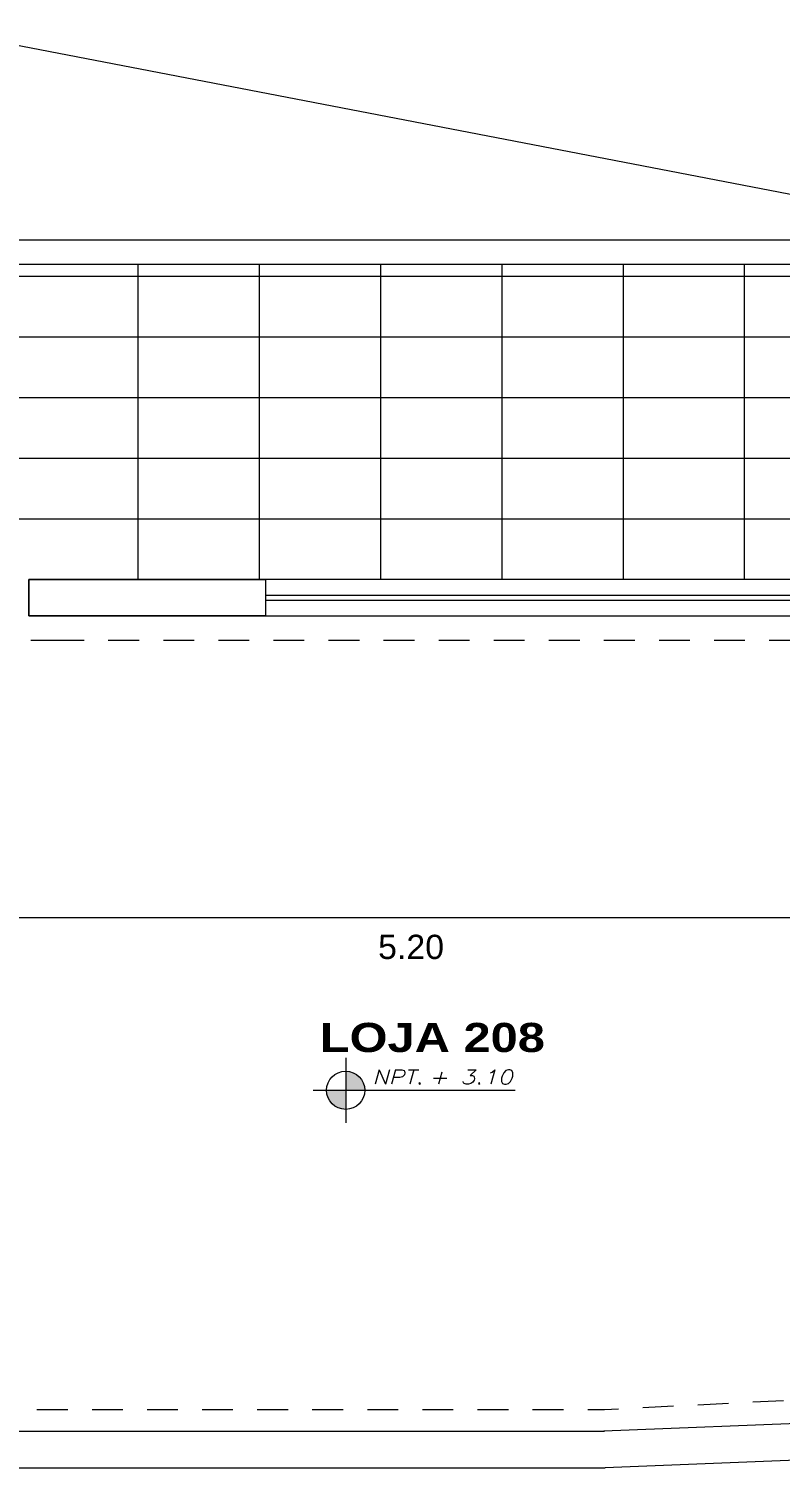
# Model space of a CAD drawing. Header units: millimetres. Extents: x 2178 to 2304, y 1220 to 1359.
# Drawn here: x 2207.12 to 2210.22, y 1284.32 to 1290.29 of the extents above; entities that cross this region are included whole.
import ezdxf
from ezdxf.enums import TextEntityAlignment as Align

# ---------------------------------------------------------------- set-up
doc = ezdxf.new("R2010")
doc.units = ezdxf.units.MM
doc.linetypes.add('HIDDEN', pattern=[9.524999999999999, 6.35, -3.175])
doc.layers.get('0').update_dxf_attribs({"lineweight": 0})
for name, color, linetype, lineweight in [('COTAS', 40, 'Continuous', 20), ('pisos....', 8, 'Continuous', 5), ('PLUMA 2', 94, 'Continuous', 15), ('PLUMA 7', 10, 'Continuous', 0), ('PROY', 13, 'HIDDEN', 13), ('TEXTO', 5, 'Continuous', 18)]:
    doc.layers.add(name, color=color, linetype=linetype, lineweight=lineweight)
doc.styles.add('ARIAL', font='arial.ttf')
doc.styles.add('ARIAL-N', font='arialbd.ttf')
doc.styles.add('SIMPLEX', font='simplex.shx', dxfattribs={"width": 1.2, "oblique": 15})
doc.dimstyles.new('RPM 50', dxfattribs={"dimtxt": 0.1, "dimasz": 0.05, "dimexe": 0.08849999999999973, "dimexo": 0.1535, "dimgap": 0.07099999999999997, "dimtad": 2, "dimtih": 1, "dimtoh": 1, "dimzin": 4, "dimdsep": 46, "dimtxsty": 'ARIAL', "dimblk": 'DOT', "dimcen": 0.4, "dimdle": 0.25, "dimclrd": 8, "dimclre": 8, "dimclrt": 9, "dimadec": 0, "dimazin": 0, "dimtfac": 1, "dimtix": 1, "dimtmove": 0, "dimatfit": 3, "dimldrblk": 'DOT', "dimfxl": 0, "dimlwd": 0, "dimlwe": 0, "dimarcsym": 0})

# ---------------------------------------------------------------- blocks, each defined once
blk = doc.blocks.new('N')
at = {"linetype": 'Continuous'}
h = blk.add_hatch(color=256, dxfattribs=at)
h.paths.add_polyline_path([(0, 0.1000000000000085), (0, 0), (0.1000000000000014, 0, 0.4142135623730981)])
h.paths.add_polyline_path([(-0.1000000000000014, 0, 0.4142135623730981), (0, -0.1000000000000085), (0, 0)])
for points in [[(0, 0.1700000000000017), (0, -0.1700000000000017)], [(-0.1700000000000017, 0), (0.8870854846603891, 0)]]:
    blk.add_lwpolyline(points)
blk.add_circle((0, 0), 0.1)
at = {"color": 64, "style": 'SIMPLEX', "oblique": 15, "width": 1.2}
blk.add_text('NPT.', height=0.075, dxfattribs=at).set_placement((0.1397908554024241, 0.03140925992012455))
at = {"color": 64, "style": 'SIMPLEX', "oblique": 15, "width": 1.062312430358449}
blk.add_attdef('NIV', text='', height=0.075, dxfattribs=at).set_placement((0.434891932751043, 0.03140925992012455), (0.8749927967566862, 0.03140925992012455), align=Align.FIT)
blk = doc.blocks.new('_DOT')
at = {"color": 0, "linetype": 'ByBlock'}
blk.add_line((-0.5, 0), (-1, 0), dxfattribs=at)
at = {"color": 0, "linetype": 'ByBlock', "const_width": 0.5}
blk.add_lwpolyline([(-0.25, 0, 1), (0.25, 0, 1)], format="xyb", close=True, dxfattribs=at)
blk = doc.blocks.new('*D348')
at = {"color": 8, "lineweight": 0}
for p, q in [((2206.094248934216, 1283.411513211598), (2206.094248934216, 1282.823013211598)), ((2211.294248934216, 1283.411513211598), (2211.294248934216, 1282.823013211598)), ((2206.144248934216, 1282.911513211598), (2211.244248934216, 1282.911513211598))]:
    blk.add_line(p, q, dxfattribs=at)
at = {"layer": 'Defpoints', "color": 0}
for p in [(2206.094248934216, 1284.580313197104), (2211.294248934216, 1284.583059839366), (2211.294248934216, 1282.911513211598)]:
    blk.add_point(p, dxfattribs=at)
at = {"color": 8, "lineweight": 0, "xscale": 0.05, "yscale": 0.05, "zscale": 0.05, "rotation": 180}
blk.add_blockref('_DOT', (2206.094248934216, 1282.911513211598), dxfattribs=at)
at = {"color": 8, "lineweight": 0, "xscale": 0.05, "yscale": 0.05, "zscale": 0.05}
blk.add_blockref('_DOT', (2211.294248934216, 1282.911513211598), dxfattribs=at)
at = {"color": 9, "insert": (2208.694248934216, 1282.789455912826), "char_height": 0.1, "attachment_point": 5, "style": 'ARIAL'}
blk.add_mtext('5.20', dxfattribs=at)
blk = doc.blocks.new('*D410')
at = {"color": 8, "lineweight": 0}
for p, q in [((2206.094248934216, 1286.629013211598), (2206.094248934216, 1286.717513211598)), ((2211.294248934216, 1286.629013211598), (2211.294248934216, 1286.717513211598)), ((2206.144248934216, 1286.629013211598), (2211.244248934216, 1286.629013211598))]:
    blk.add_line(p, q, dxfattribs=at)
at = {"layer": 'Defpoints', "color": 0}
for p in [(2206.094248934216, 1286.629013211598), (2211.294248934216, 1286.629013211598), (2211.294248934216, 1286.629013211598)]:
    blk.add_point(p, dxfattribs=at)
at = {"color": 8, "lineweight": 0, "xscale": 0.05, "yscale": 0.05, "zscale": 0.05, "rotation": 180}
blk.add_blockref('_DOT', (2206.094248934216, 1286.629013211598), dxfattribs=at)
at = {"color": 8, "lineweight": 0, "xscale": 0.05, "yscale": 0.05, "zscale": 0.05}
blk.add_blockref('_DOT', (2211.294248934216, 1286.629013211598), dxfattribs=at)
at = {"color": 9, "insert": (2208.694248934216, 1286.506955912826), "char_height": 0.1, "attachment_point": 5, "style": 'ARIAL'}
blk.add_mtext('5.20', dxfattribs=at)

msp = doc.modelspace()

# ---------------------------------------------------------------- linework, layer by layer
for points in [[(2207.119248934217, 1288.021513211598), (2207.119248934217, 1287.871513211598), (2210.694248934216, 1287.871513211598)], [(2210.694248934216, 1288.021513211598), (2207.119248934217, 1288.021513211598)], [(2208.094248934216, 1287.956513211598), (2210.694248934216, 1287.956513211598)], [(2208.094248934216, 1287.936513211598), (2210.694248934216, 1287.936513211598)]]:
    msp.add_lwpolyline(points)
at = {"layer": 'pisos....'}
for points in [[(2211.227827577979, 1289.421513211598), (2195.769248934216, 1292.40009185536)], [(2207.569248934215, 1288.02151321164), (2207.569248934212, 1289.321513211598)], [(2208.069248934215, 1288.021513211642), (2208.069248934212, 1289.321513211598)], [(2208.569248934215, 1288.021513211643), (2208.569248934212, 1289.321513211598)], [(2209.069248934215, 1288.021513211645), (2209.069248934212, 1289.321513211598)], [(2209.569248934215, 1288.021513211646), (2209.569248934212, 1289.321513211598)], [(2210.069248934215, 1288.021513211647), (2210.069248934213, 1289.321513211598)], [(2190.47145672808, 1289.271513211598), (2213.269248934216, 1289.271513211598)], [(2190.494248934216, 1289.021513211598), (2213.269248934216, 1289.021513211598)], [(2190.744248934216, 1288.771513211598), (2213.269248934216, 1288.771513211598)], [(2191.494248934216, 1288.521513211598), (2213.269248934216, 1288.521513211598)], [(2191.744248934216, 1288.271513211598), (2213.269248934216, 1288.271513211598)]]:
    msp.add_lwpolyline(points, dxfattribs=at)
at = {"layer": 'PLUMA 2', "color": 40, "linetype": 'Continuous', "lineweight": 20, "flags": 128}
for points in [[(2193.960670290453, 1289.421513211598), (2211.227827577979, 1289.421513211598)], [(2193.919248934216, 1289.321513211598), (2211.269248934216, 1289.321513211598)]]:
    msp.add_lwpolyline(points, dxfattribs=at)
at = {"layer": 'PLUMA 7'}
msp.add_lwpolyline([(2208.094248934216, 1287.871513211598), (2207.119248934217, 1287.871513211598), (2207.119248934217, 1288.021513211598), (2208.094248934216, 1288.021513211598)], close=True, dxfattribs=at)
for points in [[(2211.294248934216, 1284.583059839366), (2209.488301234355, 1284.511395248101)], [(2206.244248934216, 1284.511513211598), (2209.491273914477, 1284.511513211598)], [(2213.269248934216, 1284.5113147989), (2209.494248934216, 1284.361513211598)], [(2196.494248934217, 1284.361513211598), (2209.494248934216, 1284.361513211598)]]:
    msp.add_lwpolyline(points, dxfattribs=at)
at = {"layer": 'PROY', "ltscale": 0.02, "flags": 128}
for points in [[(2206.219248934216, 1287.771513211598), (2207.219248934216, 1287.771513211598)], [(2207.219248934216, 1287.771513211598), (2211.294248934216, 1287.771513211598)], [(2206.244248934216, 1284.601513211598), (2209.491273914477, 1284.601513211598), (2211.294248934216, 1284.693173197448)]]:
    msp.add_lwpolyline(points, dxfattribs=at)

# ---------------------------------------------------------------- block references
at = {"layer": 'COTAS'}
ref = msp.add_blockref('N', (2208.424688704424, 1285.916719276829), dxfattribs=dict(at, xscale=0.7870854846603947, yscale=0.7870854846603947, zscale=0.7870854846603947))
ref.add_attrib('NIV', '+ 3.10', dxfattribs={"layer": '0', "color": 64, "height": 0.05903141134952907, "style": 'SIMPLEX', "oblique": 15, "width": 1.173602304014455}).set_placement((2208.766985832088, 1285.941441049396), (2209.113382833933, 1285.941441049396), align=Align.FIT)

# ---------------------------------------------------------------- texts
at = {"layer": 'TEXTO', "style": 'ARIAL-N', "width": 1.2}
msp.add_text('LOJA 208', height=0.12, dxfattribs=at).set_placement((2208.781907033012, 1286.074370390569), align=Align.CENTER)

# ---------------------------------------------------------------- dimensions: what is measured, and where the dimension line sits
for base, p1, p2, picture, middle in [((2211.294248934216, 1286.629013211598), (2206.094248934216, 1286.629013211598), (2211.294248934216, 1286.629013211598), '*D410', (2208.694248934216, 1286.506955912826)), ((2211.294248934216, 1282.911513211598), (2206.094248934216, 1284.580313197104), (2211.294248934216, 1284.583059839366), '*D348', (2208.694248934216, 1282.789455912826))]:
    dim = msp.add_linear_dim(base=base, p1=p1, p2=p2, dimstyle='RPM 50', override={"dimtmove": 1})
    dim.commit()
    dim.dimension.update_dxf_attribs({"geometry": picture, "text_midpoint": middle})

doc.saveas('drawing.dxf')
